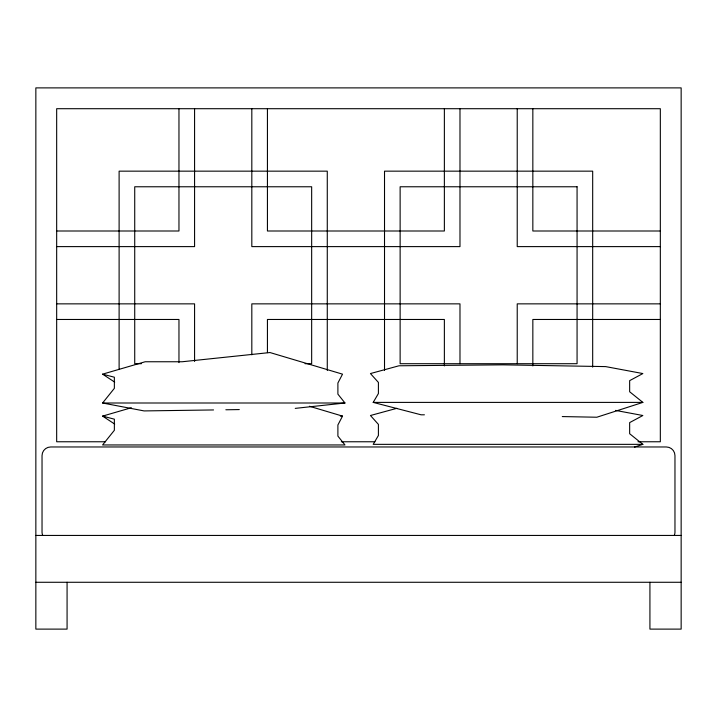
<?xml version="1.0" encoding="UTF-8"?>
<svg xmlns="http://www.w3.org/2000/svg" width="717" height="717" viewBox="0 0 717 717"><rect width="100%" height="100%" fill="white"/><g stroke="black" fill="none" stroke-linecap="round" stroke-linejoin="round"><path stroke-width="1.08" d="M309.448 406.261L342.52 416.111L337.895 424.975L337.895 436.097L344.976 444.952L102.594 444.952L114.361 430.29L114.361 419.176L102.594 416.111L131.354 407.74M424.41 414.802L421.085 414.802L373.207 402.398L378.406 393.534L378.406 382.421L370.447 373.557L399.01 365.778L503.092 364.845L605.668 366.602L642.871 373.557L629.651 380.646L629.651 391.76L642.871 402.398L596.831 417.231L562.28 416.568M213.541 409.945L144.09 410.922L102.594 402.999L114.361 388.336L114.361 377.214L102.594 374.157L145.192 361.753L182.163 361.753L269.977 352.54L342.52 374.157L337.895 383.021L337.895 394.135L344.976 402.999L295.243 408.376M634.5 447.05L642.871 444.352L629.651 433.722L629.651 422.609L642.871 415.51L615.518 410.402M396.895 408.305L370.447 415.51L378.406 424.374L378.406 435.488L373.207 444.352L642.871 444.352M225.855 409.774L239.299 409.577M56.67 230.999L178.963 230.999L178.963 108.706M660.33 230.999L532.839 230.999L532.839 108.706M56.67 246.612L194.576 246.612L194.576 108.706M660.33 246.612L517.226 246.612L517.226 108.706M56.67 303.856L194.576 303.856L194.576 361.485M660.33 303.856L517.226 303.856L517.226 363.707M56.67 319.468L178.963 319.468L178.963 362.596M660.33 319.468L532.839 319.468L532.839 365.93M141.366 363.707L134.724 363.707L134.724 186.77L311.662 186.77L311.662 363.707L305.03 363.707M373.207 402.398L642.871 402.398M102.594 402.999L344.976 402.999M104.781 416.111L102.594 416.111L114.702 424.079M340.333 416.111L342.52 416.111M105.587 441.762L56.67 441.762L56.67 108.706L660.33 108.706L660.33 441.762L637.969 441.762M341.337 441.762L374.937 441.762M35.85 535.438L681.15 535.438M35.85 582.276L681.15 582.276M102.594 374.157L114.702 382.125M649.925 582.276L649.925 629.114L681.15 629.114L681.15 87.886L35.85 87.886L35.85 629.114L67.075 629.114L67.075 582.276M592.681 367.122L592.681 171.157L384.518 171.157L384.518 370.447M459.982 108.706L459.982 246.612L251.819 246.612L251.819 108.706M459.982 363.707L459.982 303.856L251.819 303.856L251.819 354.834M444.37 108.706L444.37 230.999L267.432 230.999L267.432 108.706M444.37 365.93L444.37 319.468L267.432 319.468L267.432 352.647M327.275 370.447L327.275 171.157L119.112 171.157L119.112 369.345M674.312 535.303A8.649 8.649 0 0 0 674.966 531.987L674.966 455.618A8.649 8.649 0 0 0 666.317 446.969L50.683 446.969A8.649 8.649 0 0 0 42.034 455.618L42.034 531.987A8.649 8.649 0 0 0 42.688 535.303M577.068 186.77L400.131 186.77L400.131 363.707L577.068 363.707L577.068 186.77"/></g></svg>
